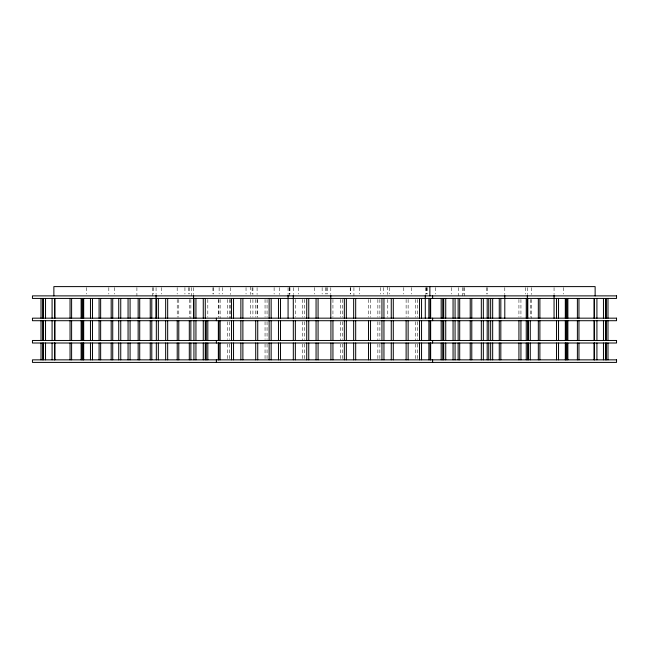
<?xml version="1.0" encoding="UTF-8"?>
<svg xmlns="http://www.w3.org/2000/svg" width="649" height="649" viewBox="0 0 649 649"><rect width="100%" height="100%" fill="white"/><g stroke="black" fill="none" stroke-linecap="round" stroke-linejoin="round"><path stroke-width="0.49" stroke-dasharray="3.25 2.43" d="M563.283 287.531L563.283 294.021M554.059 287.588L554.059 294.492M531.515 287.588L531.515 294.492M531.515 299.424L531.515 318.164M530.274 299.408L530.274 317.183M527.337 287.588L527.337 294.492M525.471 287.531L525.471 294.021M520.936 299.408L520.936 317.183M518.924 299.408L518.924 317.183M504.792 287.588L504.792 294.492M487.602 287.531L487.602 294.021M486.361 287.531L486.361 294.021M464.652 287.531L464.652 295.879M463.84 287.531L463.84 294.021M462.672 287.531L462.672 295.879M458.275 287.531L458.275 295.879M451.607 287.531L451.607 294.021M435.755 287.531L435.755 294.021M427.147 287.531L427.147 294.021M426.839 287.531L426.839 294.021M426.677 287.531L426.677 294.021M425.282 287.588L425.282 294.492M417.469 299.408L417.469 317.183M417.469 321.701L417.469 339.484M417.469 344.002L417.469 358.865M415.457 299.408L415.457 317.183M415.457 321.701L415.457 340.465M415.457 344.002L415.457 358.865M411.328 287.531L411.328 294.021M408.132 299.408L408.132 317.183M406.12 299.408L406.12 317.183M403.775 287.531L403.775 294.021M389.335 287.531L389.335 294.021M387.729 286.607L387.778 294.492M387.778 299.424L387.778 317.183M383.251 287.531L383.251 294.021M380.647 287.531L380.647 294.021M379.868 299.408L379.868 317.183M379.868 321.701L379.868 339.484M379.868 344.002L379.868 358.865M377.856 299.408L377.856 317.183M377.856 321.701L377.856 340.465M377.856 344.002L377.856 358.865M370.53 299.408L370.53 317.183M368.518 299.408L368.518 317.183M359.651 287.531L359.651 294.021M353.924 287.531L353.924 295.879M350.387 287.531L350.387 294.021M350.225 287.531L350.225 294.021M342.266 299.408L342.266 317.183M342.266 321.701L342.266 339.484M342.266 344.002L342.266 358.865M340.254 299.408L340.254 317.183M340.254 321.701L340.254 340.465M340.254 344.002L340.254 358.865M332.937 299.408L332.937 317.183M330.787 287.588L330.787 294.492M327.445 287.531L327.445 294.021M326.625 287.531L326.625 294.021M325.465 287.531L325.465 294.021M322.139 287.531L322.139 294.021M314.392 287.531L314.392 294.021M304.665 299.408L304.665 317.183M304.665 321.701L304.665 339.484M304.665 344.002L304.665 358.865M302.653 299.408L302.653 317.183M302.653 321.701L302.653 340.465M302.653 344.002L302.653 358.865M298.548 287.531L298.548 294.021M295.336 299.408L295.336 317.183M293.283 287.588L293.283 294.492M289.933 287.531L289.933 294.021M289.624 287.531L289.624 294.021M289.462 287.531L289.462 295.879M288.075 287.588L288.075 294.492M279.63 287.588L279.63 294.492M274.121 287.531L274.121 294.021M267.063 299.408L267.063 317.183M267.063 321.701L267.063 339.484M267.063 344.002L267.063 358.865M265.052 299.408L265.052 317.183M265.052 321.701L265.052 339.484M265.052 344.002L265.052 358.865M257.734 299.408L257.734 317.183M257.085 287.588L257.085 294.492M257.085 299.424L257.085 317.183M255.714 299.408L255.714 317.183M252.915 287.588L252.915 294.492M252.915 299.424L252.915 317.183M252.12 287.531L252.12 294.021M250.522 286.607L250.563 294.492M250.563 299.424L250.563 317.183M246.036 287.531L246.036 294.021M230.363 287.588L230.363 294.492M230.363 299.424L230.363 318.164M229.47 299.408L229.47 318.164M229.47 321.701L229.47 339.484M229.47 344.002L229.47 358.865M227.45 299.408L227.45 317.183M227.45 321.701L227.45 339.484M227.45 344.002L227.45 358.865M222.437 287.531L222.437 294.021M220.133 299.408L220.133 318.164M219.127 287.531L219.127 294.021M218.891 299.408L218.891 317.183M218.348 299.408L218.348 317.183M213.172 287.531L213.172 294.021M213.01 287.531L213.01 294.021M207.818 299.408L207.818 317.183M193.572 287.588L193.572 294.492M191.309 287.531L191.309 295.879M190.863 299.408L190.863 318.164M189.419 287.531L189.419 294.021M189.305 299.408L189.305 317.183M188.251 287.531L188.251 294.021M184.933 287.531L184.933 294.021M178.775 299.408L178.775 317.183M177.218 299.408L177.218 317.183M177.177 287.531L177.177 294.021M161.333 287.531L161.333 294.021M156.068 287.588L156.068 294.492M153.488 287.531L153.488 294.021M152.255 287.531L152.255 295.879M136.907 287.531L136.907 295.879M114.386 287.531L114.386 294.021M108.821 287.531L108.821 294.021M86.301 287.531L86.301 294.021"/><path stroke-width="0.97" d="M607.991 298.426L607.991 318.164M607.991 320.711L607.991 340.465M607.991 343.013L607.991 359.854M606.434 298.426L606.434 318.164M606.434 320.711L606.434 340.465M606.434 343.013L606.434 359.854M605.468 298.426L605.468 318.164M605.468 320.711L605.468 340.465M605.468 343.013L605.468 359.854M603.456 298.426L603.456 318.164M603.456 320.711L603.456 340.465M603.456 343.013L603.456 359.854M596.918 298.426L596.918 318.164M596.918 320.711L596.918 340.465M596.918 343.013L596.918 359.854M595.133 295.879L595.133 286.607L53.867 286.607L53.867 295.879M594.354 298.426L594.354 318.164M594.354 320.711L594.354 340.465M594.354 343.013L594.354 359.854M594.127 298.426L594.127 318.164M594.127 320.711L594.127 340.465M594.127 343.013L594.127 359.854M578.949 298.426L578.949 318.164M578.949 320.711L578.949 340.465M578.949 343.013L578.949 359.854M577.391 298.426L577.391 318.164M577.391 320.711L577.391 340.465M577.391 343.013L577.391 359.854M567.875 298.426L567.875 318.164M567.875 320.711L567.875 340.465M567.875 343.013L567.875 359.854M566.861 298.426L566.861 318.164M566.861 320.711L566.861 340.465M566.861 343.013L566.861 359.854M565.855 298.426L565.855 318.164M565.855 320.711L565.855 340.465M565.855 343.013L565.855 359.854M565.311 298.426L565.311 318.164M565.311 320.711L565.311 340.465M565.311 343.013L565.311 359.854M558.538 298.426L558.538 318.164M558.538 320.711L558.538 340.465M558.538 343.013L558.538 359.854M556.526 298.426L556.526 318.164M556.526 320.711L556.526 340.465M556.526 343.013L556.526 359.854M554.059 295.482L554.059 318.164M539.887 298.426L539.887 318.164M539.887 320.711L539.887 340.465M539.887 343.013L539.887 359.854M538.329 298.426L538.329 318.164M538.329 320.711L538.329 340.465M538.329 343.013L538.329 359.854M530.274 320.711L530.274 340.465M530.274 343.013L530.274 359.854M528.254 320.711L528.254 340.465M528.254 343.013L528.254 359.854M527.799 298.426L527.799 318.164M527.799 320.711L527.799 340.465M527.799 343.013L527.799 359.854M527.337 295.482L527.337 318.164M526.25 298.426L526.25 318.164M526.25 320.711L526.25 340.465M526.25 343.013L526.25 359.854M520.936 320.711L520.936 340.465M520.936 343.013L520.936 359.854M518.924 320.711L518.924 340.465M518.924 343.013L518.924 359.854M504.792 295.482L504.792 318.164M500.825 298.426L500.825 318.164M500.825 320.711L500.825 340.465M500.825 343.013L500.825 359.854M499.268 298.426L499.268 318.164M499.268 320.711L499.268 340.465M499.268 343.013L499.268 359.854M492.672 298.426L492.672 318.164M492.672 320.711L492.672 340.465M492.672 343.013L492.672 359.854M490.66 298.426L490.66 318.164M490.66 320.711L490.66 340.465M490.66 343.013L490.66 359.854M488.738 298.426L488.738 318.164M488.738 320.711L488.738 340.465M488.738 343.013L488.738 359.854M487.188 298.426L487.188 318.164M487.188 320.711L487.188 340.465M487.188 343.013L487.188 359.854M483.335 298.426L483.335 318.164M483.335 320.711L483.335 340.465M483.335 343.013L483.335 359.854M481.323 298.426L481.323 318.164M481.323 320.711L481.323 340.465M481.323 343.013L481.323 359.854M471.782 298.426L471.782 318.164M471.782 320.711L471.782 340.465M471.782 343.013L471.782 359.854M470.225 298.426L470.225 318.164M470.225 320.711L470.225 340.465M470.225 343.013L470.225 359.854M459.695 298.426L459.695 318.164M459.695 320.711L459.695 340.465M459.695 343.013L459.695 359.854M458.137 298.426L458.137 318.164M458.137 320.711L458.137 340.465M458.137 343.013L458.137 359.854M455.071 298.426L455.071 318.164M455.071 320.711L455.071 340.465M455.071 343.013L455.071 359.854M453.059 298.426L453.059 318.164M453.059 320.711L453.059 340.465M453.059 343.013L453.059 359.854M445.733 298.426L445.733 318.164M445.733 320.711L445.733 340.465M445.733 343.013L445.733 359.854M443.721 298.426L443.721 318.164M443.721 320.711L443.721 340.465M443.721 343.013L443.721 359.854M442.74 298.426L442.74 318.164M442.74 320.711L442.74 340.465M442.74 343.013L442.74 359.854M441.182 298.426L441.182 318.164M441.182 320.711L441.182 340.465M441.182 343.013L441.182 359.854M432.623 295.879L432.623 298.426M432.623 318.164L432.623 320.711M432.623 340.465L432.623 343.013M432.623 359.854L432.623 362.393M430.652 298.426L430.652 318.164M430.652 320.711L430.652 340.465M430.652 343.013L430.652 359.854M430.109 298.426L430.109 318.164M430.109 320.711L430.109 340.465M430.109 343.013L430.109 359.854M429.873 286.607L429.873 295.879M428.867 298.426L428.867 318.164M428.867 320.711L428.867 340.465M428.867 343.013L428.867 359.854M425.282 295.482L425.282 318.164M421.55 298.426L421.55 318.164M421.55 320.711L421.55 340.465M421.55 343.013L421.55 359.854M419.53 298.426L419.53 318.164M419.53 320.711L419.53 340.465M419.53 343.013L419.53 359.854M408.132 320.711L408.132 340.465M408.132 343.013L408.132 359.854M406.12 320.711L406.12 340.465M406.12 343.013L406.12 359.854M393.286 298.426L393.286 318.164M393.286 320.711L393.286 340.465M393.286 343.013L393.286 359.854M391.266 298.426L391.266 318.164M391.266 320.711L391.266 340.465M391.266 343.013L391.266 359.854M383.948 298.426L383.948 318.164M383.948 320.711L383.948 340.465M383.948 343.013L383.948 359.854M381.937 298.426L381.937 318.164M381.937 320.711L381.937 340.465M381.937 343.013L381.937 359.854M370.53 320.711L370.53 340.465M370.53 343.013L370.53 359.854M368.518 320.711L368.518 340.465M368.518 343.013L368.518 359.854M355.684 298.426L355.684 318.164M355.684 320.711L355.684 340.465M355.684 343.013L355.684 359.854M353.664 298.426L353.664 318.164M353.664 320.711L353.664 340.465M353.664 343.013L353.664 359.854M346.347 298.426L346.347 318.164M346.347 320.711L346.347 340.465M346.347 343.013L346.347 359.854M344.335 298.426L344.335 318.164M344.335 320.711L344.335 340.465M344.335 343.013L344.335 359.854M332.937 320.711L332.937 340.465M332.937 343.013L332.937 359.854M330.917 320.711L330.917 340.465M330.917 343.013L330.917 359.854M330.787 295.482L330.787 318.164M318.083 298.426L318.083 318.164M318.083 320.711L318.083 340.465M318.083 343.013L318.083 359.854M316.063 298.426L316.063 318.164M316.063 320.711L316.063 340.465M316.063 343.013L316.063 359.854M308.746 298.426L308.746 318.164M308.746 320.711L308.746 340.465M308.746 343.013L308.746 359.854M306.734 298.426L306.734 318.164M306.734 320.711L306.734 340.465M306.734 343.013L306.734 359.854M295.336 320.711L295.336 340.465M295.336 343.013L295.336 359.854M293.283 295.482L293.316 318.164M293.316 320.711L293.316 340.465M293.316 343.013L293.316 359.854M288.075 295.482L288.075 318.164M280.482 298.426L280.482 318.164M280.482 320.711L280.482 340.465M280.482 343.013L280.482 359.854M278.47 298.426L278.47 318.164M278.47 320.711L278.47 340.465M278.47 343.013L278.47 359.854M271.144 298.426L271.144 318.164M271.144 320.711L271.144 340.465M271.144 343.013L271.144 359.854M269.132 298.426L269.132 318.164M269.132 320.711L269.132 340.465M269.132 343.013L269.132 359.854M257.734 320.711L257.734 340.465M257.734 343.013L257.734 359.854M255.714 320.711L255.714 340.465M255.714 343.013L255.714 359.854M242.88 298.426L242.88 318.164M242.88 320.711L242.88 340.465M242.88 343.013L242.88 359.854M240.868 298.426L240.868 318.164M240.868 320.711L240.868 340.465M240.868 343.013L240.868 359.854M233.543 298.426L233.543 318.164M233.543 320.711L233.543 340.465M233.543 343.013L233.543 359.854M231.531 298.426L231.531 318.164M231.531 320.711L231.531 340.465M231.531 343.013L231.531 359.854M220.133 320.711L220.133 340.465M220.133 343.013L220.133 359.854M218.891 320.711L218.891 340.465M218.891 343.013L218.891 359.854M218.348 320.711L218.348 340.465M218.348 343.013L218.348 359.854M216.377 318.164L216.377 320.711M216.377 340.465L216.377 343.013M216.377 359.854L216.377 362.393M207.818 320.711L207.818 340.465M207.818 343.013L207.818 359.854M206.26 320.711L206.26 340.465M206.26 343.013L206.26 359.854M205.279 298.426L205.279 318.164M205.279 320.711L205.279 340.465M205.279 343.013L205.279 359.854M203.267 298.426L203.267 318.164M203.267 320.711L203.267 340.465M203.267 343.013L203.267 359.854M195.941 298.426L195.941 318.164M195.941 320.711L195.941 340.465M195.941 343.013L195.941 359.854M193.929 298.426L193.929 318.164M193.929 320.711L193.929 340.465M193.929 343.013L193.929 359.854M193.572 295.482L193.572 318.164M190.863 320.711L190.863 340.465M190.863 343.013L190.863 359.854M189.305 320.711L189.305 340.465M189.305 343.013L189.305 359.854M178.775 320.711L178.775 340.465M178.775 343.013L178.775 359.854M177.218 320.711L177.218 340.465M177.218 343.013L177.218 359.854M167.677 298.426L167.677 318.164M167.677 320.711L167.677 340.465M167.677 343.013L167.677 359.854M165.665 298.426L165.665 318.164M165.665 320.711L165.665 340.465M165.665 343.013L165.665 359.854M158.34 298.426L158.34 318.164M158.34 320.711L158.34 340.465M158.34 343.013L158.34 359.854M156.328 298.426L156.328 318.164M156.328 320.711L156.328 340.465M156.328 343.013L156.328 359.854M156.068 295.482L156.068 318.164M151.793 298.426L151.793 318.164M151.793 320.711L151.793 340.465M151.793 343.013L151.793 359.854M150.243 298.426L150.243 318.164M150.243 320.711L150.243 340.465M150.243 343.013L150.243 359.854M139.713 298.426L139.713 318.164M139.713 320.711L139.713 340.465M139.713 343.013L139.713 359.854M138.156 298.426L138.156 318.164M138.156 320.711L138.156 340.465M138.156 343.013L138.156 359.854M130.076 298.426L130.076 318.164M130.076 320.711L130.076 340.465M130.076 343.013L130.076 359.854M128.064 298.426L128.064 318.164M128.064 320.711L128.064 340.465M128.064 343.013L128.064 359.854M120.746 298.426L120.746 318.164M120.746 320.711L120.746 340.465M120.746 343.013L120.746 359.854M118.726 298.426L118.726 318.164M118.726 320.711L118.726 340.465M118.726 343.013L118.726 359.854M112.731 298.426L112.731 318.164M112.731 320.711L112.731 340.465M112.731 343.013L112.731 359.854M111.182 298.426L111.182 318.164M111.182 320.711L111.182 340.465M111.182 343.013L111.182 359.854M100.652 298.426L100.652 318.164M100.652 320.711L100.652 340.465M100.652 343.013L100.652 359.854M99.094 298.426L99.094 318.164M99.094 320.711L99.094 340.465M99.094 343.013L99.094 359.854M92.474 298.426L92.474 318.164M92.474 320.711L92.474 340.465M92.474 343.013L92.474 359.854M90.462 298.426L90.462 318.164M90.462 320.711L90.462 340.465M90.462 343.013L90.462 359.854M83.689 298.426L83.689 318.164M83.689 320.711L83.689 340.465M83.689 343.013L83.689 359.854M83.145 298.426L83.145 318.164M83.145 320.711L83.145 340.465M83.145 343.013L83.145 359.854M82.139 298.426L82.139 318.164M82.139 320.711L82.139 340.465M82.139 343.013L82.139 359.854M81.125 298.426L81.125 318.164M81.125 320.711L81.125 340.465M81.125 343.013L81.125 359.854M71.609 298.426L71.609 318.164M71.609 320.711L71.609 340.465M71.609 343.013L71.609 359.854M70.051 298.426L70.051 318.164M70.051 320.711L70.051 340.465M70.051 343.013L70.051 359.854M54.873 298.426L54.873 318.164M54.873 320.711L54.873 340.465M54.873 343.013L54.873 359.854M54.646 298.426L54.646 318.164M54.646 320.711L54.646 340.465M54.646 343.013L54.646 359.854M52.082 298.426L52.082 318.164M52.082 320.711L52.082 340.465M52.082 343.013L52.082 359.854M45.544 298.426L45.544 318.164M45.544 320.711L45.544 340.465M45.544 343.013L45.544 359.854M43.532 298.426L43.532 318.164M43.532 320.711L43.532 340.465M43.532 343.013L43.532 359.854M42.566 298.426L42.566 318.164M42.566 320.711L42.566 340.465M42.566 343.013L42.566 359.854M41.009 298.426L41.009 318.164M41.009 320.711L41.009 340.465M41.009 343.013L41.009 359.854M616.55 295.879L32.45 295.879L32.45 298.426L616.55 298.426L616.55 295.879M616.55 318.164L32.45 318.164L32.45 320.711L616.55 320.711L616.55 318.164M616.55 340.465L32.45 340.465L32.45 343.013L616.55 343.013L616.55 340.465M616.55 359.854L32.45 359.854L32.45 362.393L616.55 362.393L616.55 359.854"/></g></svg>
